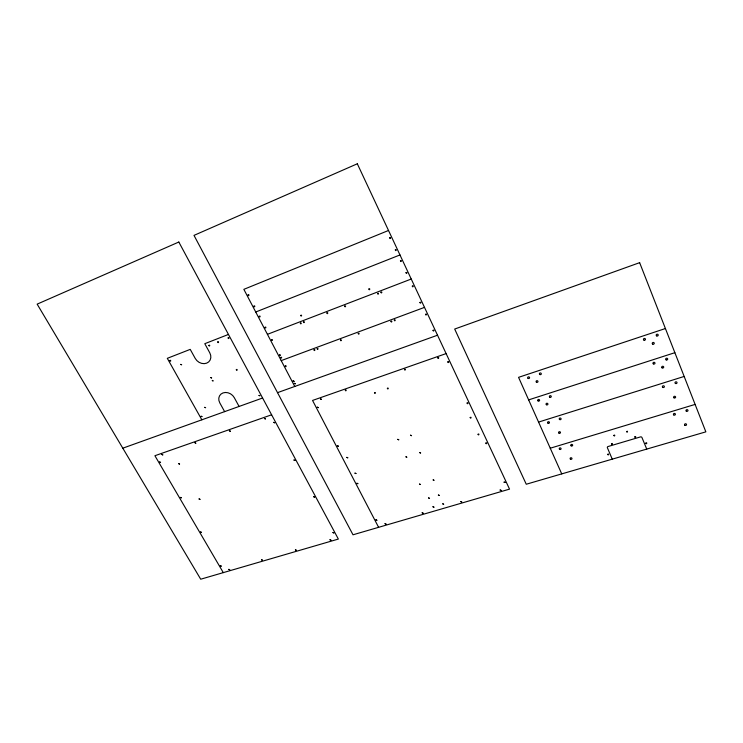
<?xml version="1.0" encoding="UTF-8"?>
<svg xmlns="http://www.w3.org/2000/svg" width="743" height="743" viewBox="0 0 743 743"><rect width="100%" height="100%" fill="white"/><g stroke="black" fill="none" stroke-linecap="round" stroke-linejoin="round"><path stroke-width="1.11" d="M388.524 230.479L243.853 289.343L294.757 386.462M255.731 312.004L399.966 254.951M228.454 334.443L204.789 343.693L209.777 352.823A8.879 7.504 38.3 0 1 206.647 363.16A8.879 7.504 38.3 0 1 195.233 358.432L190.227 349.377L167.305 358.33L201.845 419.814M267.424 334.322L411.241 279.034M281.207 360.615L424.504 307.379M122.799 448.187L262.595 398.007M277.52 392.648L437.525 335.214M271.613 414.798L154.906 455.728L223.299 572.63M446.125 353.584L312.552 400.44L378.605 527.316M665.412 328.527L518.558 377.342L561.736 473.895M528.644 399.883L674.867 352.684M538.573 422.08L684.164 376.45M550.257 448.215L695.114 404.415M224.627 411.631L219.798 402.901A8.712 7.309 34.6 0 1 223.002 392.926A8.712 7.309 34.6 0 1 234.277 397.644L239.088 406.44M612.26 459.155L607.393 447.769A1.152 0.984 3.5 0 1 608.071 446.524L640.466 436.912A1.17 0.994 0.9 0 1 641.952 437.525L646.744 449.097M504.07 482.151L505.147 482.337L504.07 482.151M169.915 360.661C170.992 362.435 170.955 359.278 169.915 360.661M180.707 364.469L181.682 364.776L180.725 364.376M201.158 416.321L202.115 416.628L201.167 416.275M204.687 407.405L205.653 407.712L204.706 407.322M228.11 338C229.197 339.792 229.234 336.644 228.129 337.916M236.302 369.782C237.379 371.537 237.509 368.398 236.311 369.745M607.672 454.372C608.582 456.221 609.214 452.924 607.672 454.372M611.48 443.85C612.399 445.716 613.04 442.391 611.48 443.85M259.01 395.462L259.994 395.778L259.028 395.378M613.82 435.435C614.74 437.311 615.39 433.958 613.82 435.435M626.572 431.609C627.491 433.494 628.16 430.123 626.572 431.609M634.773 436.93C635.692 438.816 636.361 435.444 634.773 436.93M645.816 443.153C646.726 445.038 647.413 441.676 645.816 443.153M159.671 461.979L160.534 462.462L159.671 461.979M161.9 454.419L162.773 454.902L161.9 454.419M178.654 463.66L179.565 464.041L178.654 463.66M180.391 497.42L181.292 497.801L180.391 497.42M208.894 345.402C209.424 347.343 210.51 344.343 208.894 345.402M195.019 442.819L195.901 443.311L195.065 442.726M210.641 377.528L211.606 377.927L210.641 377.528M217.736 341.956C218.284 343.916 219.315 340.888 217.736 341.956M212.284 380.5L213.185 381.001L212.331 380.388M199.068 498.952L199.969 499.333L199.068 498.952M200.61 531.997L201.455 532.462L200.656 531.904M248.097 294.999C248.645 297.042 249.741 293.856 248.097 294.999M229.383 430.791L230.321 431.181L229.383 430.791M253.948 306.162C254.496 308.206 255.592 305.039 253.948 306.162M259.261 316.314C259.799 318.329 260.904 315.199 259.261 316.314M220.346 565.748L221.219 566.12L220.346 565.748M265.028 327.329C265.567 329.335 266.672 326.223 265.028 327.329M228.835 569.361L229.717 569.732L228.835 569.361M271.576 339.82C272.105 341.808 273.21 338.734 271.576 339.82M264.462 418.495L265.418 418.903L264.462 418.495M279.517 354.987C280.037 356.956 281.151 353.909 279.517 354.987M280.808 357.448C281.328 359.417 282.433 356.38 280.808 357.448M273.721 422.368L274.678 422.767L273.721 422.368M285.303 366.03C285.823 367.989 286.928 364.971 285.303 366.03M300.72 315.404C301.249 317.447 302.41 314.27 300.72 315.404M300.348 323.168C300.869 325.193 302.029 322.044 300.348 323.168M303.497 321.951C304.017 323.985 305.178 320.827 303.497 321.951M293.104 380.927L294.089 381.335L293.104 380.927M294.367 383.351L295.352 383.76L294.367 383.351M261.536 559.795L262.428 560.176L261.536 559.795M314.02 349.897C314.53 351.885 315.691 348.801 314.02 349.897M293.977 460.028L294.925 460.428L293.977 460.028M317.159 348.727C317.67 350.724 318.831 347.631 317.159 348.727M326.901 312.97C327.412 315.032 328.62 311.828 326.901 312.97M317.326 407.22L318.301 407.628L317.326 407.22M320.437 398.889L321.422 399.297L320.437 398.889M344.715 306.135C345.216 308.215 346.452 304.974 344.715 306.135M295.426 549.885L296.327 550.275L295.426 549.885M340.48 340.08C340.981 342.105 342.189 338.966 340.48 340.08M313.722 496.742L314.651 497.132L313.722 496.742M345.319 390.177C345.811 392.128 346.99 389.128 345.319 390.177M358.228 333.496C358.72 335.539 359.956 332.372 358.228 333.496M368.881 289.027C369.382 291.154 370.655 287.838 368.881 289.027M337.368 445.744L338.334 446.153L337.368 445.744M389.676 237.816C390.168 240.035 391.515 236.553 389.676 237.816M377.583 293.522C378.076 295.64 379.367 292.333 377.583 293.522M380.936 292.231C381.428 294.358 382.719 291.042 380.936 292.231M346.795 457.382L347.761 457.79L346.795 457.382M395.322 249.871C395.815 252.063 397.152 248.617 395.322 249.871M329.985 539.78L330.904 540.17L329.985 539.78M332.966 532.527L333.886 532.917L332.966 532.527M400.44 260.802C400.932 262.985 402.279 259.567 400.44 260.802M354.978 473.152L355.943 473.551L354.978 473.152M390.967 321.347C391.45 323.428 392.75 320.196 390.967 321.347M374.518 392.741C375.001 394.7 376.227 391.682 374.518 392.741M394.31 320.112C394.793 322.193 396.084 318.951 394.31 320.112M406.003 272.672C406.486 274.836 407.833 271.446 406.003 272.672M356.891 483.284L357.847 483.684L356.891 483.284M387.372 388.301C387.846 390.279 389.091 387.233 387.372 388.301M412.309 286.12C412.783 288.275 414.139 284.913 412.309 286.12M419.953 302.447C420.427 304.574 421.783 301.259 419.953 302.447M404.471 369.457C404.926 371.472 406.245 368.361 404.471 369.457M425.525 314.326C425.99 316.434 427.346 313.156 425.525 314.326M375.921 519.849L376.859 520.249L375.921 519.849M397.756 439.364L398.74 439.772L397.756 439.364M433.03 330.347C433.494 332.437 434.85 329.195 433.03 330.347M385.032 523.685L385.979 524.084L385.032 523.685M410.517 435.231L411.511 435.649L410.517 435.231M405.929 456.88L406.913 457.289L405.994 456.778M437.803 357.782C438.259 359.826 439.605 356.659 437.803 357.782M419.609 452.552L420.603 452.97L419.609 452.552M447.815 361.897C448.261 363.94 449.617 360.773 447.815 361.897M419.507 484.111L420.482 484.52L419.507 484.111M422.173 512.819L423.139 513.227L422.173 512.819M433.132 479.969L434.107 480.377L433.197 479.876M428.581 497.968L429.547 498.377L428.646 497.875M432.955 506.763L433.921 507.163L432.955 506.763M438.379 495.061L439.354 495.46L438.379 495.061M467.096 403.05C467.533 405.037 468.889 401.972 467.096 403.05M442.744 503.884L443.71 504.293L442.809 503.791M470.189 417.492C470.625 419.461 471.972 416.433 470.189 417.492M478.065 434.256C478.492 436.206 479.848 433.215 478.065 434.256M460.734 501.544L461.709 501.952L460.734 501.544M485.857 443.079C486.275 445.02 487.631 442.048 485.857 443.079M500.132 490.027L501.126 490.436L500.132 490.027M178.822 242.032L37.15 304.138L200.712 579.215L338.353 539.065L178.822 242.032M357.318 163.785L193.997 235.382L353.009 534.793L509.531 489.126L357.318 163.785M639.639 262.66L454.688 329.047L526.258 484.241L705.85 431.85L639.639 262.66M666.239 359.918A1.022 0.892 -5.3 0 0 667.706 359.018A1.022 0.892 -5.3 0 0 666.118 358.377A1.022 0.892 -5.3 0 0 666.239 359.918M653.329 363.866A1.012 0.892 -4.1 0 0 654.982 363.336A1.012 0.892 -4.1 0 0 653.654 362.352A1.012 0.892 -4.1 0 0 653.329 363.866M662.041 367.831A1.012 0.882 -4.5 0 0 663.703 367.302A1.012 0.882 -4.5 0 0 662.375 366.318A1.012 0.882 -4.5 0 0 662.041 367.831M549.736 397.152A0.957 0.845 6.5 0 0 551.269 396.66A0.957 0.845 6.5 0 0 549.978 395.713A0.957 0.845 6.5 0 0 549.736 397.152M538.062 400.904A0.947 0.836 7.7 0 0 539.594 400.412A0.947 0.836 7.7 0 0 538.303 399.474A0.947 0.836 7.7 0 0 538.062 400.904M546.393 404.712A0.947 0.836 7.1 0 0 547.925 404.229A0.947 0.836 7.1 0 0 546.644 403.291A0.947 0.836 7.1 0 0 546.393 404.712M656.766 335.938A1.031 0.91 -6.3 0 0 658.233 335.019A1.031 0.91 -6.3 0 0 656.636 334.369A1.031 0.91 -6.3 0 0 656.766 335.938M644.014 340.155A1.022 0.901 -5.1 0 0 645.472 339.245A1.022 0.901 -5.1 0 0 643.884 338.604A1.022 0.901 -5.1 0 0 644.014 340.155M652.8 344.148A1.022 0.901 -5.4 0 0 654.258 343.238A1.022 0.901 -5.4 0 0 652.67 342.597A1.022 0.901 -5.4 0 0 652.8 344.148M539.752 374.463A0.957 0.854 6.7 0 0 541.303 373.952A0.957 0.854 6.7 0 0 539.994 372.995A0.957 0.854 6.7 0 0 539.752 374.463M528.041 378.336A0.957 0.854 8.1 0 0 529.573 377.825A0.957 0.854 8.1 0 0 528.273 376.877A0.957 0.854 8.1 0 0 528.041 378.336M536.437 382.171A0.957 0.854 7.3 0 0 537.969 381.67A0.957 0.854 7.3 0 0 536.678 380.722A0.957 0.854 7.3 0 0 536.437 382.171M684.879 425.256A1.003 0.845 -2.6 0 0 686.523 424.764A1.003 0.845 -2.6 0 0 685.222 423.807A1.003 0.845 -2.6 0 0 684.879 425.256M673.752 414.928A1.003 0.854 -2.4 0 0 675.396 414.436A1.003 0.854 -2.4 0 0 674.096 413.479A1.003 0.854 -2.4 0 0 673.752 414.928M686.309 411.148A1.012 0.854 -3.4 0 0 687.972 410.656A1.012 0.854 -3.4 0 0 686.662 409.69A1.012 0.854 -3.4 0 0 686.309 411.148M570.448 459.146A0.938 0.799 6.7 0 0 571.971 458.7A0.938 0.799 6.7 0 0 570.708 457.781A0.938 0.799 6.7 0 0 570.448 459.146M571.126 445.819A0.947 0.808 6.2 0 0 572.658 445.363A0.947 0.808 6.2 0 0 571.386 444.444A0.947 0.808 6.2 0 0 571.126 445.819M559.563 449.301A0.938 0.808 7.2 0 0 561.076 448.846A0.938 0.808 7.2 0 0 559.813 447.927A0.938 0.808 7.2 0 0 559.563 449.301M673.957 397.802A1.012 0.864 -3.4 0 0 675.61 397.291A1.012 0.864 -3.4 0 0 674.3 396.325A1.012 0.864 -3.4 0 0 673.957 397.802M662.71 387.326A1.012 0.873 -3.3 0 0 664.363 386.815A1.012 0.873 -3.3 0 0 663.044 385.84A1.012 0.873 -3.3 0 0 662.71 387.326M675.563 383.509A1.012 0.873 -4.4 0 0 677.022 382.636A1.012 0.873 -4.4 0 0 675.443 381.995A1.012 0.873 -4.4 0 0 675.563 383.509M558.95 433.113A0.947 0.817 6.8 0 0 560.473 432.649A0.947 0.817 6.8 0 0 559.2 431.72A0.947 0.817 6.8 0 0 558.95 433.113M559.563 419.507A0.947 0.827 6.3 0 0 561.095 419.024A0.947 0.827 6.3 0 0 559.813 418.095A0.947 0.827 6.3 0 0 559.563 419.507M547.935 423.129A0.947 0.817 7.5 0 0 549.458 422.656A0.947 0.817 7.5 0 0 548.176 421.727A0.947 0.817 7.5 0 0 547.935 423.129"/></g></svg>
